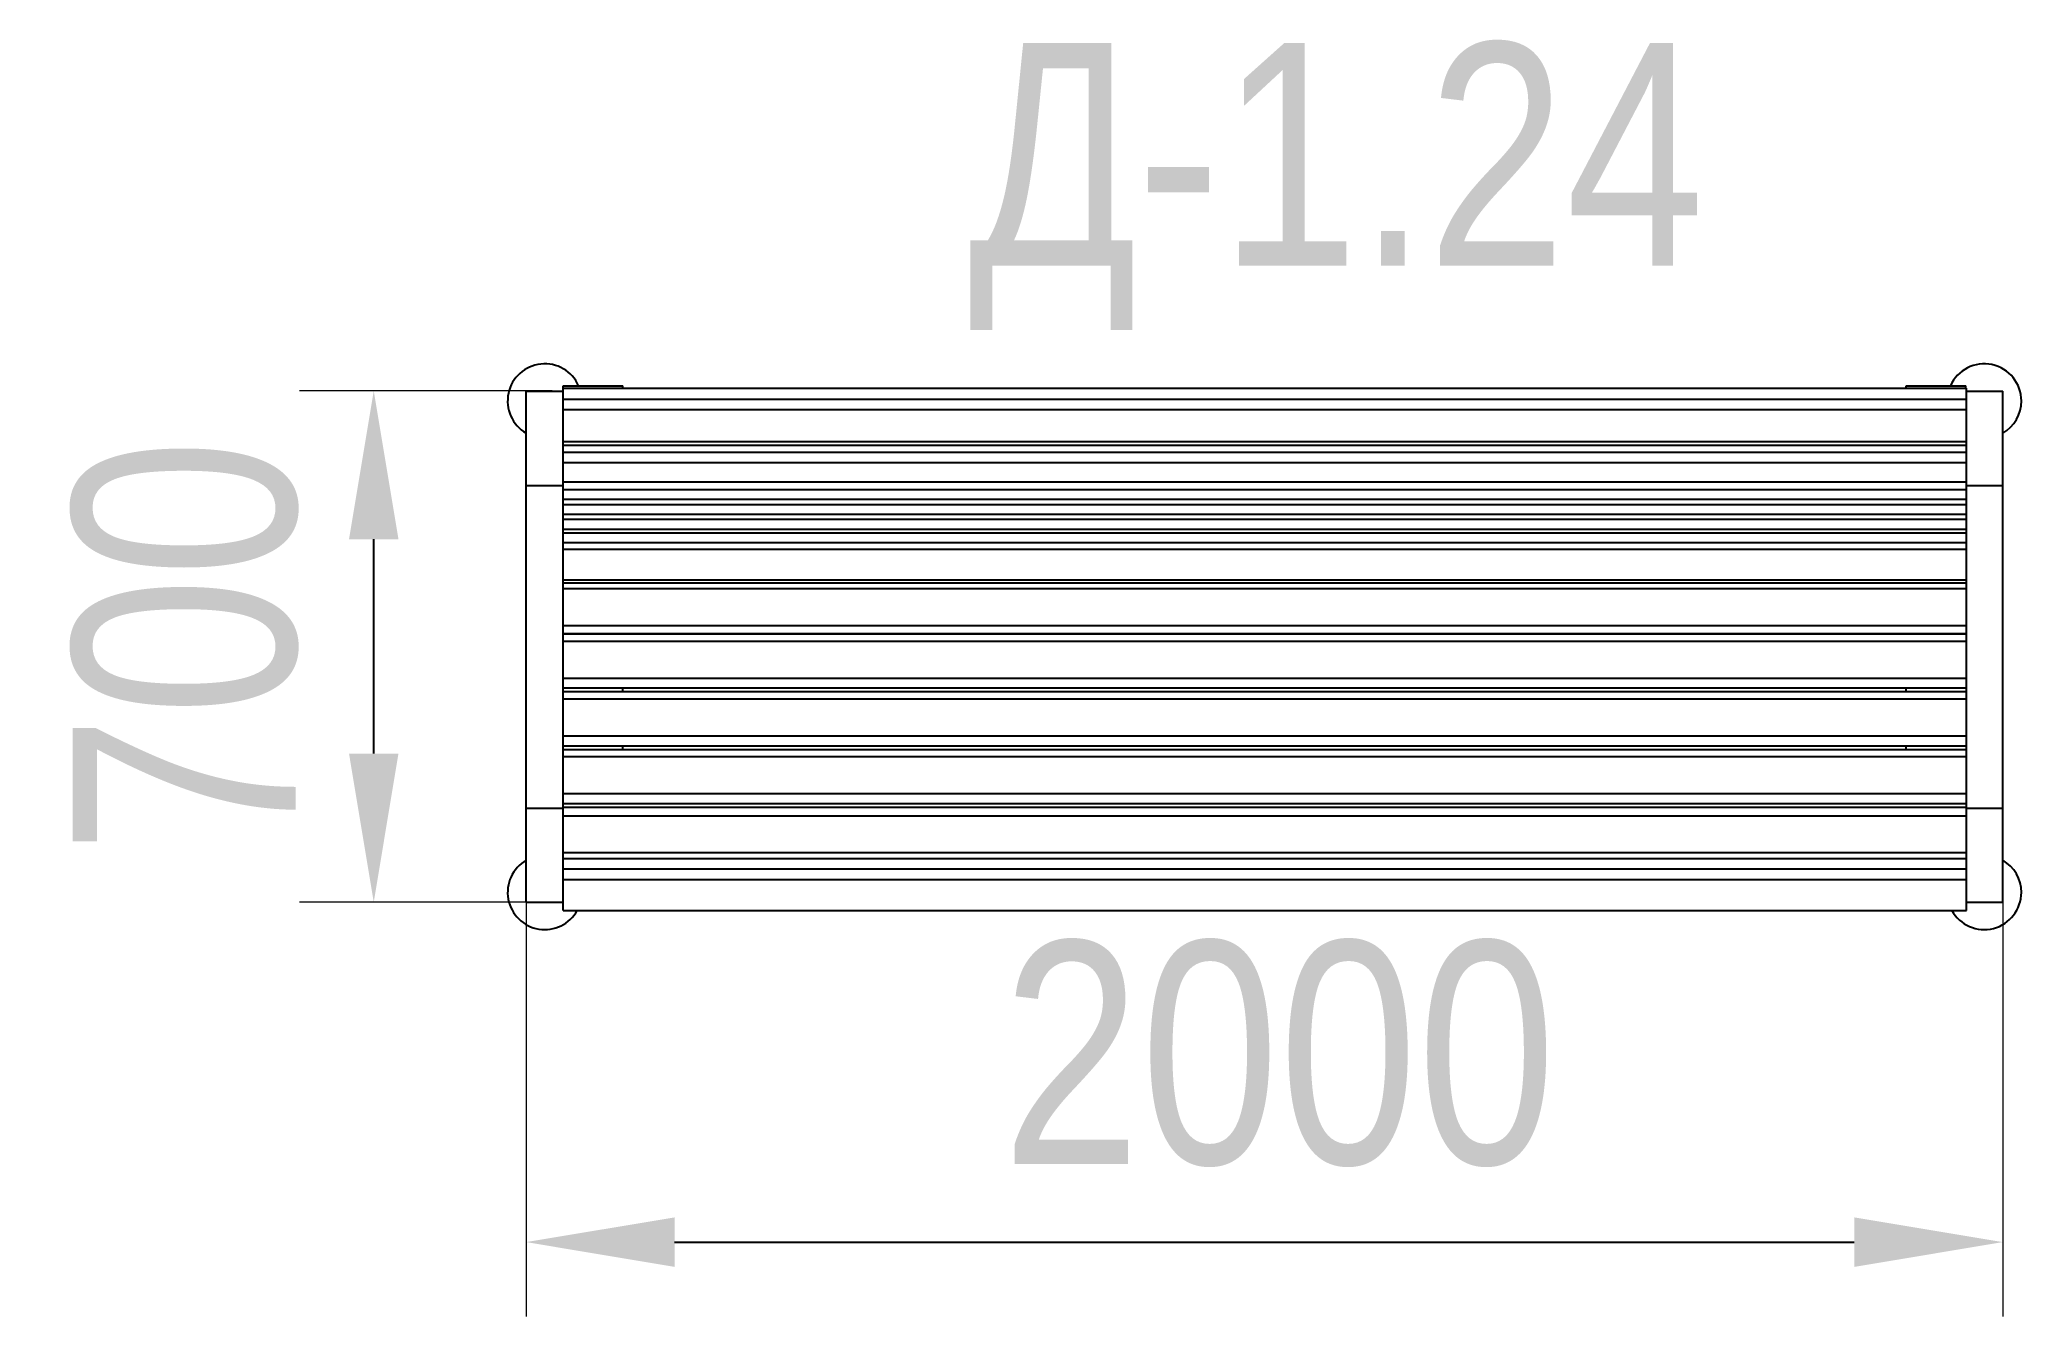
# Model space of a CAD drawing. Header units: millimetres. Extents: x -1656 to 1013, y -941 to 778.
import ezdxf

# ---------------------------------------------------------------- set-up
doc = ezdxf.new("R2010")
doc.units = ezdxf.units.MM
for name, color, linetype in [('DIKOM_АРТИКУЛ', 7, 'Continuous'), ('DIKOM_ОБЪЕКТ', 7, 'Continuous'), ('DIKOM_РАЗМЕР_ОБЪЕКТА', 7, 'Continuous')]:
    doc.layers.add(name, color=color, linetype=linetype)
doc.styles.add('style1', font='arialbd.ttf', dxfattribs={"width": 0.8})
doc.dimstyles.new('1-50', dxfattribs={"dimtxt": 300, "dimasz": 200, "dimexe": 100, "dimexo": 0, "dimgap": 100, "dimtad": 1, "dimtxsty": 'style1', "dimcen": 200, "dimclrd": 7, "dimclre": 7, "dimclrt": 7, "dimadec": 1, "dimazin": 2, "dimtfac": 1, "dimtmove": 0, "dimatfit": 2, "dimfxl": 0, "dimlwd": 25, "dimlwe": 18, "dimarcsym": 0})

# ---------------------------------------------------------------- blocks, each defined once
blk = doc.blocks.new('*D26')
at = {"layer": 'Defpoints', "color": 0, "transparency": 16777216}
for p in [(-1000.6, -92.4), (988.4, -92.4), (988.4, -841.4)]:
    blk.add_point(p, dxfattribs=at)
at = {"layer": 'DIKOM_РАЗМЕР_ОБЪЕКТА', "color": 7, "lineweight": 18, "transparency": 16777216}
for p, q in [((-1000.6, -92.4), (-1000.6, -941.4)), ((988.4, -92.4), (988.4, -941.4))]:
    blk.add_line(p, q, dxfattribs=at)
at = {"layer": 'DIKOM_РАЗМЕР_ОБЪЕКТА', "color": 7, "lineweight": 25, "transparency": 16777216}
blk.add_line((-800.6, -841.4), (788.4, -841.4), dxfattribs=at)
at = {"layer": 'DIKOM_РАЗМЕР_ОБЪЕКТА', "color": 7, "transparency": 16777216}
for points in [[(-800.6, -808.1), (-800.6, -874.8), (-1000.6, -841.4)], [(788.4, -808.1), (788.4, -874.8), (988.4, -841.4)]]:
    blk.add_solid(points, dxfattribs=at)
at = {"layer": 'DIKOM_РАЗМЕР_ОБЪЕКТА', "color": 7, "transparency": 16777216, "insert": (13.5, -588.3), "char_height": 300, "attachment_point": 5, "style": 'style1'}
blk.add_mtext('{\\fArial|b0|i0|c204|p34;2000}', dxfattribs=at)
blk = doc.blocks.new('*D27')
at = {"layer": 'Defpoints', "color": 0, "transparency": 16777216}
for p in [(-1205.9, 305.4), (-965.7, 305.4), (-975.6, -383.4)]:
    blk.add_point(p, dxfattribs=at)
at = {"layer": 'DIKOM_РАЗМЕР_ОБЪЕКТА', "color": 7, "lineweight": 18, "transparency": 16777216}
for p, q in [((-965.7, 305.4), (-1305.9, 305.4)), ((-975.6, -383.4), (-1305.9, -383.4))]:
    blk.add_line(p, q, dxfattribs=at)
at = {"layer": 'DIKOM_РАЗМЕР_ОБЪЕКТА', "color": 7, "lineweight": 25, "transparency": 16777216}
blk.add_line((-1205.9, -183.4), (-1205.9, 105.4), dxfattribs=at)
at = {"layer": 'DIKOM_РАЗМЕР_ОБЪЕКТА', "color": 7, "transparency": 16777216}
for points in [[(-1239.2, 105.4), (-1172.6, 105.4), (-1205.9, 305.4)], [(-1239.2, -183.4), (-1172.6, -183.4), (-1205.9, -383.4)]]:
    blk.add_solid(points, dxfattribs=at)
at = {"layer": 'DIKOM_РАЗМЕР_ОБЪЕКТА', "color": 7, "transparency": 16777216, "insert": (-1459.1, -39), "char_height": 300, "attachment_point": 5, "rotation": 90, "style": 'style1'}
blk.add_mtext('{\\fArial|b0|i0|c204|p34;700}', dxfattribs=at)

msp = doc.modelspace()

# ---------------------------------------------------------------- linework, layer by layer
at = {"layer": 'DIKOM_ОБЪЕКТ', "color": 7, "linetype": 'Continuous'}
for p, q in [((-1000.55, 304.633), (-950.55, 304.633)), ((-1000.55, 177.982), (-1000.55, 304.633)), ((-950.55, 312.096), (-870.55, 312.096)), ((-950.55, 309.086), (-950.55, 312.096)), ((-950.55, 309.086), (939.45, 309.086)), ((-950.55, 294.036), (-950.55, 309.086)), ((-950.55, 294.036), (939.45, 294.036)), ((-950.55, 280.369), (-950.55, 294.036)), ((-870.55, 309.086), (-870.55, 312.096)), ((858.45, 312.096), (938.45, 312.096)), ((858.45, 309.086), (858.45, 312.096)), ((938.45, 309.086), (938.45, 312.096)), ((939.45, 294.036), (939.45, 309.086)), ((939.45, 304.633), (988.45, 304.633)), ((939.45, 280.369), (939.45, 294.036)), ((988.45, 177.982), (988.45, 304.633)), ((-950.55, 280.369), (939.45, 280.369)), ((-950.55, 237.116), (-950.55, 280.369)), ((939.45, 237.116), (939.45, 280.369)), ((-950.55, 237.116), (939.45, 237.116)), ((-950.55, 232.132), (-950.55, 237.116)), ((-950.55, 232.132), (939.45, 232.132)), ((-950.55, 222.522), (-950.55, 232.132)), ((-950.55, 222.522), (939.45, 222.522)), ((-950.55, 208.869), (-950.55, 222.522)), ((939.45, 232.132), (939.45, 237.116)), ((939.45, 222.522), (939.45, 232.132)), ((939.45, 208.869), (939.45, 222.522)), ((-950.55, 208.869), (939.45, 208.869)), ((-950.55, 183.952), (-950.55, 208.869)), ((939.45, 183.952), (939.45, 208.869)), ((-1000.55, 177.982), (-950.55, 177.982)), ((-1000.55, -256.716), (-1000.55, 177.982)), ((-950.55, 182.622), (-950.55, 183.952)), ((-950.55, 182.622), (939.45, 182.622)), ((-950.55, 172.421), (-950.55, 182.622)), ((-950.55, 172.421), (939.45, 172.421)), ((-950.55, 159.573), (-950.55, 172.421)), ((939.45, 182.622), (939.45, 183.952)), ((939.45, 172.421), (939.45, 182.622)), ((939.45, 177.982), (988.45, 177.982)), ((939.45, 159.573), (939.45, 172.421)), ((988.45, -256.716), (988.45, 177.982)), ((-950.55, 159.573), (939.45, 159.573)), ((-950.55, 159.237), (-950.55, 159.573)), ((-950.55, 159.237), (939.45, 159.237)), ((-950.55, 152.378), (-950.55, 159.237)), ((-950.55, 152.378), (939.45, 152.378)), ((-950.55, 139.53), (-950.55, 152.378)), ((-950.55, 139.194), (-950.55, 139.53)), ((-950.55, 139.194), (939.45, 139.194)), ((-950.55, 132.334), (-950.55, 139.194)), ((939.45, 159.237), (939.45, 159.573)), ((939.45, 152.378), (939.45, 159.237)), ((939.45, 139.53), (939.45, 152.378)), ((939.45, 139.194), (939.45, 139.53)), ((939.45, 132.334), (939.45, 139.194)), ((-950.55, 132.334), (939.45, 132.334)), ((-950.55, 129.137), (-950.55, 132.334)), ((-950.55, -256.716), (-950.55, 129.137)), ((-950.55, 119.15), (939.45, 119.15)), ((-950.55, 114.09), (939.45, 114.09)), ((939.45, 129.137), (939.45, 132.334)), ((939.45, -256.716), (939.45, 129.137)), ((-950.55, 100.906), (939.45, 100.906)), ((-950.55, 91.816), (939.45, 91.816)), ((-950.55, 50.913), (939.45, 50.913)), ((-950.55, 46.665), (939.45, 46.665)), ((-950.55, 38.943), (939.45, 38.943)), ((-950.55, -10.875), (939.45, -10.875)), ((-950.55, -21.691), (939.45, -21.691)), ((939.45, -22.651), (-950.55, -22.651)), ((-950.55, -31.798), (939.45, -31.798)), ((-950.55, -81.616), (939.45, -81.616)), ((-950.55, -94.99), (939.45, -94.99)), ((939.45, -100.367), (-950.55, -100.367)), ((-870.55, -100.367), (-870.55, -94.99)), ((858.45, -100.367), (858.45, -94.99)), ((-950.55, -109.514), (939.45, -109.514)), ((-950.55, -159.332), (939.45, -159.332)), ((-950.55, -172.706), (939.45, -172.706)), ((939.45, -178.083), (-950.55, -178.083)), ((-870.55, -178.083), (-870.55, -172.706)), ((858.45, -178.083), (858.45, -172.706)), ((-950.55, -187.23), (939.45, -187.23)), ((-950.55, -237.048), (939.45, -237.048)), ((-1000.55, -256.716), (-950.55, -256.716)), ((-1000.55, -383.367), (-1000.55, -256.716)), ((-950.55, -250.422), (939.45, -250.422)), ((-950.55, -250.422), (939.45, -250.422)), ((-950.55, -255.688), (939.45, -255.688)), ((-950.55, -266.196), (-950.55, -256.716)), ((-950.55, -267.288), (-950.55, -266.196)), ((-870.55, -250.422), (-870.55, -250.422)), ((858.45, -250.422), (858.45, -250.422)), ((939.45, -256.716), (988.45, -256.716)), ((939.45, -266.196), (939.45, -256.716)), ((939.45, -267.288), (939.45, -266.196)), ((988.45, -383.367), (988.45, -256.716)), ((-950.55, -267.288), (939.45, -267.288)), ((-950.55, -316.512), (-950.55, -267.288)), ((939.45, -316.512), (939.45, -267.288)), ((-950.55, -316.512), (939.45, -316.512)), ((-950.55, -324.756), (-950.55, -316.512)), ((939.45, -324.756), (939.45, -316.512)), ((-950.55, -324.756), (939.45, -324.756)), ((-950.55, -338.663), (-950.55, -324.756)), ((-950.55, -338.663), (939.45, -338.663)), ((-950.55, -352.753), (-950.55, -338.663)), ((939.45, -338.663), (939.45, -324.756)), ((939.45, -352.753), (939.45, -338.663)), ((-950.55, -352.753), (939.45, -352.753)), ((-950.55, -390.994), (-950.55, -352.753)), ((939.45, -390.994), (939.45, -352.753)), ((-1000.55, -383.367), (-950.55, -383.367)), ((-950.55, -394.551), (-950.55, -390.994)), ((-950.55, -394.551), (939.45, -394.551)), ((939.45, -383.367), (988.45, -383.367)), ((939.45, -394.551), (939.45, -390.994))]:
    msp.add_line(p, q, dxfattribs=at)
for centre, start, end in [((-975.55, 291.693), 24.082752, 240), ((963.45, 291.693), 0, 155.917248), ((963.45, 291.693), 300, 0), ((-975.55, -370.427), 120, 331.151613), ((963.45, -370.427), 0, 60), ((963.45, -370.427), 208.848387, 0)]:
    msp.add_arc(centre, 50, start, end, dxfattribs=at)

# ---------------------------------------------------------------- texts
at = {"layer": 'DIKOM_АРТИКУЛ', "insert": (-404.745, 773.914), "char_height": 300, "width": 1373.12348, "attachment_point": 1, "style": 'style1'}
msp.add_mtext('{\\fArial|b0|i0|c204|p34;Д-1.24}', dxfattribs=at)

# ---------------------------------------------------------------- dimensions: what is measured, and where the dimension line sits
at = {"layer": 'DIKOM_РАЗМЕР_ОБЪЕКТА'}
dim = msp.add_linear_dim(base=(-1205.911, 305.449), p1=(-975.55, -383.367), p2=(-965.748, 305.449), angle=90, text='{\\fArial|b0|i0|c204|p34;700}', dimstyle='1-50', dxfattribs=at)
dim.commit()
dim.dimension.update_dxf_attribs({"geometry": '*D27', "text_midpoint": (-1205.911, -38.959), "dimtype": 160})
dim = msp.add_linear_dim(base=(988.45, -841.442), p1=(-1000.55, -92.432), p2=(988.45, -92.432), text='{\\fArial|b0|i0|c204|p34;2000}', dimstyle='1-50', dxfattribs=at)
dim.commit()
dim.dimension.update_dxf_attribs({"geometry": '*D26', "text_midpoint": (13.47, -841.442), "dimtype": 160})

doc.saveas('drawing.dxf')
